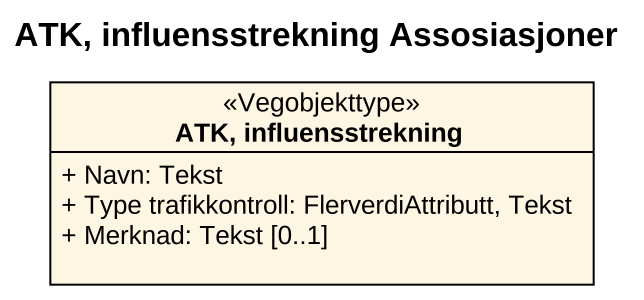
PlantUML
@startuml
title ATK, influensstrekning Assosiasjoner
hide circle
hide empty members
skinparam classAttributeIconSize 0
class "ATK, influensstrekning" as ATK_influensstrekning <<Vegobjekttype>> {
  + Navn: Tekst
  + Type trafikkontroll: FlerverdiAttributt, Tekst
  + Merknad: Tekst [0..1]
}
@enduml
